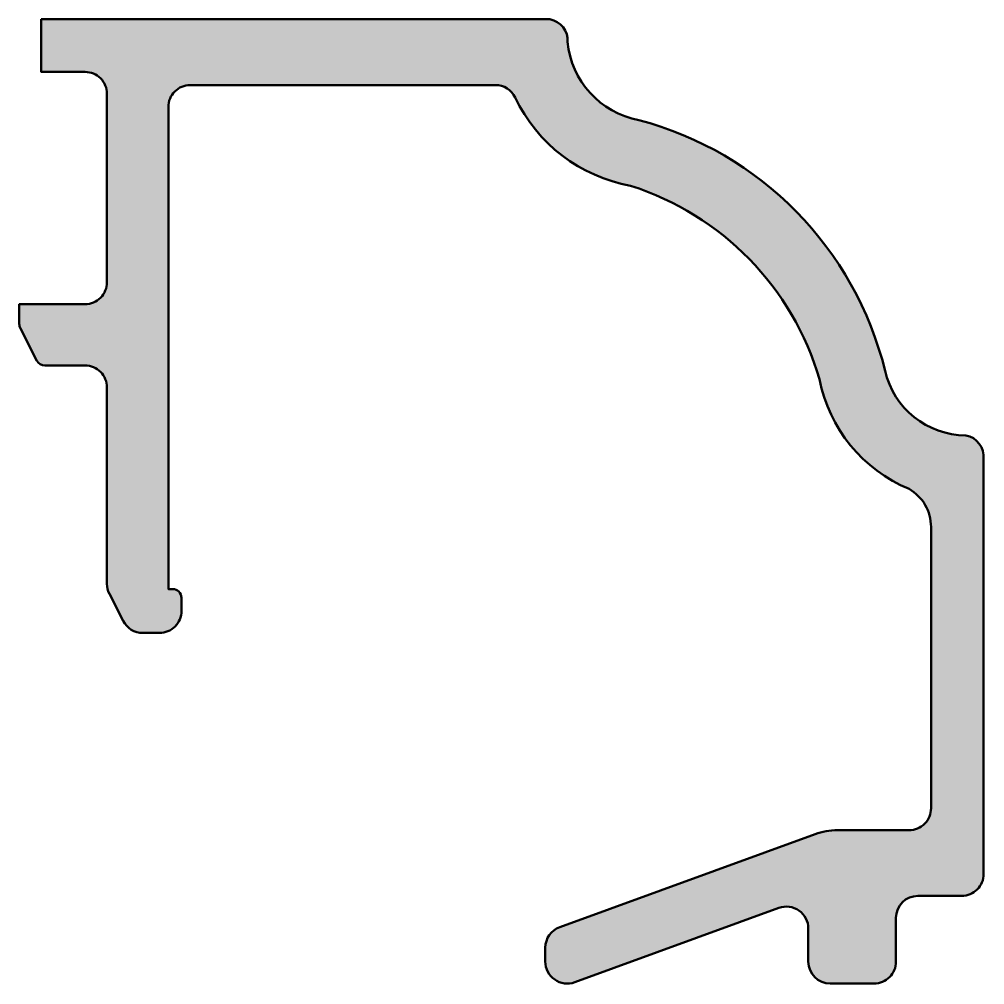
# Model space of a CAD drawing. Extents: x 0 to 22, y -22 to 0.
import ezdxf

# ---------------------------------------------------------------- set-up
doc = ezdxf.new("R2010")
doc.units = 0
doc.layers.add('0S-Alu contour', color=7, linetype='Continuous', lineweight=50)
doc.layers.add('0S-Alu hatch', color=252, linetype='Continuous', lineweight=25)

# ---------------------------------------------------------------- blocks, each defined once
blk = doc.blocks.new('306770__F22B2E32_A37B_4C50_8566_9C7BB35255A2_')
at = {"layer": '0S-Alu hatch'}
h = blk.add_hatch(color=256, dxfattribs=at)
edge = h.paths.add_edge_path()
edge.add_line((0.5, -1e-16), (0.5, -1.200042724609375))
edge.add_line((0.5, -1.200042724609375), (1.500015258789062, -1.200103759765625))
edge.add_ellipse((1.500239696294122, -1.699879336889573), major_axis=(-0.4997756275187589, 0), ratio=1, start_angle=179.9707728591037, end_angle=270.02573019076664, ccw=False)
edge.add_line((2.000015258789062, -1.700134277343749), (2.000015258789062, -5.99951171875))
edge.add_ellipse((1.500265149230041, -5.999761609190978), major_axis=(-0.4997501720354738, 0), ratio=1, start_angle=89.97135034862089, end_angle=180.0286496513813, ccw=False)
edge.add_line((1.500015258789061, -6.49951171875), (-1.1e-15, -6.49951171875))
edge.add_line((-1.1e-15, -6.49951171875), (-1.3e-15, -6.95148669310626))
edge.add_arc((0.1999999999999978, -6.951486693106259), 0.1999999999999991, 180, 206.9993241898327)
edge.add_line((0.0217976242009141, -7.042282691143407), (0.4029211882428811, -7.790301613271522))
edge.add_arc((0.5811235640419651, -7.699505615234372), 0.2000000000000006, 206.9993241898334, 270.0000000000007)
edge.add_line((0.5811235640419677, -7.899505615234373), (1.500030517578125, -7.899505615234375))
edge.add_ellipse((1.500283009516262, -8.399253123296239), major_axis=(-0.4997475718462478, 0), ratio=1, start_angle=179.9710519393251, end_angle=270.0289480606746, ccw=False)
edge.add_line((2.000030517578125, -8.399505615234377), (2.000030517578125, -12.87998321349463))
edge.add_arc((2.500030517578124, -12.87998321349463), 0.4999999999999992, 180, 206.9985403162578)
edge.add_line((2.054521472632306, -13.10696711352162), (2.370415908176951, -13.72698390002699))
edge.add_arc((2.815924953122772, -13.49999999999999), 0.5000000000000038, 206.998540316258, 270.0000000000003)
edge.add_line((2.815924953122775, -14), (3.199691772460937, -14))
edge.add_arc((3.199936610621837, -13.5002448381609), 0.4997552218141906, 269.9719298704003, 360.0280701295893)
edge.add_line((3.699691772460937, -13.5), (3.699691772460937, -13.20009155273437))
edge.add_arc((3.499691772460937, -13.20009155273437), 0.2000000000000002, 0, 89.99999999999974)
edge.add_line((3.499691772460938, -13.00009155273437), (3.400039672851562, -13.00009155273437))
edge.add_line((3.400039672851562, -13.00009155273437), (3.400039672851562, -2))
edge.add_ellipse((3.899789782410581, -1.999750109559019), major_axis=(-0.4997501720354725, 0), ratio=1, start_angle=-90.02864965137923, end_angle=0.02864965138127218, ccw=False)
edge.add_line((3.900039672851562, -1.5), (10.86148282738871, -1.5))
edge.add_ellipse((10.86148282738871, -2), major_axis=(-0.5000000000000002, 0), ratio=1, start_angle=205.4465644076089, end_angle=269.9999999999994, ccw=False)
edge.add_arc((14.59160112790314, -0.2250931969809518), 3.63086875792925, 205.4465644076103, 259.7570862965149)
edge.add_ellipse((11.95355407142494, -10.05141784712545), major_axis=(-6.563055142095364, 0), ratio=1, start_angle=196.275348644176, end_angle=252.3273652601832, ccw=False)
edge.add_arc((21.61975578894987, -7.549290294236677), 3.430788614207103, 191.1392260237631, 247.3781115488598)
edge.add_ellipse((19.80015343441142, -11.58212573633589), major_axis=(-0.999956429250288, 0), ratio=1, start_angle=179.9984194857955, end_angle=240.0014413863047, ccw=False)
edge.add_line((20.80010986328125, -11.5821533203125), (20.80007934483243, -18.00015258876132))
edge.add_ellipse((20.30033009044805, -18.0002202280375), major_axis=(-0.4997492589617435, 0), ratio=1, start_angle=89.99224522098541, end_angle=180.0077547790363, ccw=False)
edge.add_line((20.30026245117188, -18.49996948242187), (18.66688724954653, -18.49996948242188))
edge.add_arc((18.66688724954654, -19.99996948242187), 1.499999999999992, 90.00000000000028, 110.0099813723433)
edge.add_line((18.15361148965201, -18.59051994650202), (12.32918273823828, -20.71158779401621))
edge.add_arc((12.50027465820311, -21.18140430598949), 0.4999999999999935, 110.0099813723423, 180)
edge.add_line((12.00027465820312, -21.18140430598949), (12.00027465820312, -21.500244140625))
edge.add_arc((12.50055497256291, -21.500063661946), 0.5002803469140897, 180.0206697442762, 289.9575201475359)
edge.add_line((12.67131233590425, -21.97030014327555), (17.32919682601016, -20.27391614099551))
edge.add_ellipse((17.49980275725248, -20.74434656025948), major_axis=(-0.5004109942276787, 0), ratio=1, start_angle=180.0410499876249, end_angle=289.93364359055647, ccw=False)
edge.add_line((18.00021362304687, -20.74398803710937), (18.00021362304687, -21.49996948242188))
edge.add_arc((18.50031819139825, -21.4998649140705), 0.5001045792836253, 180.0119801447376, 269.9880198552545)
edge.add_line((18.50021362304688, -21.99996948242187), (19.50021362304687, -21.99996948242187))
edge.add_arc((19.50023403554659, -21.49998989492159), 0.4999795879169682, 269.9976608043372, 360.0023391955174)
edge.add_line((20.00021362304687, -21.49996948242188), (20.00021362304687, -20.49996948242188))
edge.add_ellipse((20.50024029598439, -20.4999961553594), major_axis=(-0.5000266736489268, 0), ratio=1, start_angle=270.0030563304486, end_angle=359.99694366969146, ccw=False)
edge.add_line((20.50021362304688, -19.99996948242187), (21.50021362304688, -19.99996948242187))
edge.add_arc((21.50023403056307, -19.50011196025058), 0.4998575225878823, 269.9976608043371, 360.0023391956732)
edge.add_line((22.00009155273437, -19.50009155273437), (22.00009155273438, -10.0296630859375))
edge.add_arc((21.50216543791718, -9.983538479195834), 0.5000578918125566, 354.7075985578577, 439.4059227772338)
edge.add_ellipse((21.59744723491164, -7.598080480198348), major_axis=(-1.893926870523354, 0), ratio=1, start_angle=12.795034979747697, end_angle=89.89876695762251, ccw=False)
edge.add_arc((12.11551529766412, -9.8981680908302), 7.863243138480509, 13.83755182293799, 75.13641051627836)
edge.add_ellipse((14.50011501717338, -0.3320691429856948), major_axis=(-2.000024943514322, 0), ratio=1, start_angle=5.293927737198317, end_angle=79.41095509064053, ccw=False)
edge.add_arc((12.01852215935992, -0.4836128326425615), 0.4912080429318972, 356.1492106552222, 439.9112818393867)
edge.add_line((12.10456848144531, -1.1e-15), (0.5, -1e-16))
at = {"layer": '0S-Alu contour', "color": 7}
for points in [[(0.5, -1e-16), (0.5, -1.200042724609375), (1.500015258789062, -1.200103759765625)], [(12.10456848144531, -1.1e-15), (0.5, -1e-16)], [(3.900039672851562, -1.5), (10.86148282738871, -1.5)], [(2.000015258789062, -1.700134277343749), (2.000015258789062, -5.99951171875)], [(3.499691772460938, -13.00009155273437), (3.400039672851562, -13.00009155273437), (3.400039672851562, -2)], [(1.500015258789061, -6.49951171875), (-1.1e-15, -6.49951171875), (-1.3e-15, -6.95148669310626)], [(0.0217976242009141, -7.042282691143407), (0.4029211882428811, -7.790301613271522)], [(0.5811235640419677, -7.899505615234373), (1.500030517578125, -7.899505615234375)], [(2.000030517578125, -8.399505615234377), (2.000030517578125, -12.87998321349463)], [(22.00009155273437, -19.50009155273437), (22.00009155273438, -10.0296630859375)], [(20.80010986328125, -11.5821533203125), (20.80007934483243, -18.00015258876132)], [(2.054521472632306, -13.10696711352162), (2.370415908176951, -13.72698390002699)], [(3.699691772460937, -13.5), (3.699691772460937, -13.20009155273437)], [(2.815924953122775, -14), (3.199691772460937, -14)], [(20.30026245117188, -18.49996948242187), (18.66688724954653, -18.49996948242188)], [(18.15361148965201, -18.59051994650202), (12.32918273823828, -20.71158779401621)], [(20.50021362304688, -19.99996948242187), (21.50021362304688, -19.99996948242187)], [(12.67131233590425, -21.97030014327555), (17.32919682601016, -20.27391614099551)], [(20.00021362304687, -21.49996948242188), (20.00021362304687, -20.49996948242188)], [(18.00021362304687, -20.74398803710937), (18.00021362304687, -21.49996948242188)], [(12.00027465820312, -21.18140430598949), (12.00027465820312, -21.500244140625)], [(18.50021362304688, -21.99996948242187), (19.50021362304687, -21.99996948242187)]]:
    blk.add_lwpolyline(points, dxfattribs=at)
for centre, radius, start, end in [((12.01852215935992, -0.4836128326425615), 0.4912080429318972, 356.1492106552222, 79.91128183938679), ((14.59160112790314, -0.2250931969809518), 3.63086875792925, 205.4465644076103, 259.7570862965149), ((12.11551529766412, -9.8981680908302), 7.863243138480509, 13.83755182293799, 75.13641051627836), ((0.1999999999999978, -6.951486693106259), 0.1999999999999991, 180, 206.9993241898327), ((0.5811235640419651, -7.699505615234372), 0.2000000000000006, 206.9993241898334, 270.0000000000007), ((21.61975578894987, -7.549290294236677), 3.430788614207103, 191.1392260237631, 247.3781115488598), ((21.50216543791718, -9.983538479195834), 0.5000578918125566, 354.7075985578577, 79.40592277723378), ((2.500030517578124, -12.87998321349463), 0.4999999999999992, 180, 206.9985403162578), ((3.499691772460937, -13.20009155273437), 0.2000000000000002, 0, 89.99999999999974), ((3.199936610621837, -13.5002448381609), 0.4997552218141906, 269.9719298704003, 0.028070129589315), ((2.815924953122772, -13.49999999999999), 0.5000000000000038, 206.998540316258, 270.0000000000003), ((18.66688724954654, -19.99996948242187), 1.499999999999992, 90.00000000000028, 110.0099813723433), ((21.50023403056307, -19.50011196025058), 0.4998575225878823, 269.9976608043371, 0.0023391956732002), ((12.50027465820311, -21.18140430598949), 0.4999999999999935, 110.0099813723423, 180), ((12.50055497256291, -21.500063661946), 0.5002803469140897, 180.0206697442762, 289.9575201475359), ((18.50031819139825, -21.4998649140705), 0.5001045792836253, 180.0119801447376, 269.9880198552545), ((19.50023403554659, -21.49998989492159), 0.4999795879169682, 269.9976608043372, 0.0023391955173925)]:
    blk.add_arc(centre, radius, start, end, dxfattribs=at)
at = {"layer": '0S-Alu contour', "color": 7, "extrusion": (0, 0, -1)}
for centre, radius, start, end in [((-14.50011501717338, -0.3320691429856948), 2.000024943514322, 280.5890449093596, 354.7060722628017), ((-1.500239696294122, -1.699879336889573), 0.4997756275187589, 89.97426980923336, 180.0292271408964), ((-3.899789782410581, -1.999750109559019), 0.4997501720354725, 359.9713503486187, 90.02864965137915), ((-10.86148282738871, -2), 0.5000000000000002, 90.00000000000063, 154.5534355923911), ((-11.95355407142494, -10.05141784712545), 6.563055142095364, 107.6726347398168, 163.724651355824), ((-1.500265149230041, -5.999761609190978), 0.4997501720354738, 179.9713503486187, 270.0286496513792), ((-1.500283009516262, -8.399253123296239), 0.4997475718462478, 89.97105193932538, 180.0289480606749), ((-21.59744723491164, -7.598080480198348), 1.893926870523354, 270.1012330423775, 347.2049650202523), ((-19.80015343441142, -11.58212573633589), 0.999956429250288, 119.9985586136953, 180.0015805142047), ((-20.30033009044805, -18.0002202280375), 0.4997492589617435, 179.9922452209637, 270.0077547790146), ((-20.50024029598439, -20.4999961553594), 0.5000266736489268, 0.0030563303085188, 89.99694366955138), ((-17.49980275725248, -20.74434656025948), 0.5004109942276787, 70.06635640944351, 179.9589500123751)]:
    blk.add_arc(centre, radius, start, end, dxfattribs=at)
blk = doc.blocks.new('306770__8DA7BBD4_E725_45C3_B0C7_225EAFBE084D_')
at = {"layer": '0S-Alu contour', "color": 7}
blk.add_blockref('306770__F22B2E32_A37B_4C50_8566_9C7BB35255A2_', (0, 0), dxfattribs=at)

msp = doc.modelspace()

# ---------------------------------------------------------------- block references
at = {"layer": '0S-Alu contour', "color": 7}
msp.add_blockref('306770__8DA7BBD4_E725_45C3_B0C7_225EAFBE084D_', (0, 0), dxfattribs=at)

doc.saveas('drawing.dxf')
